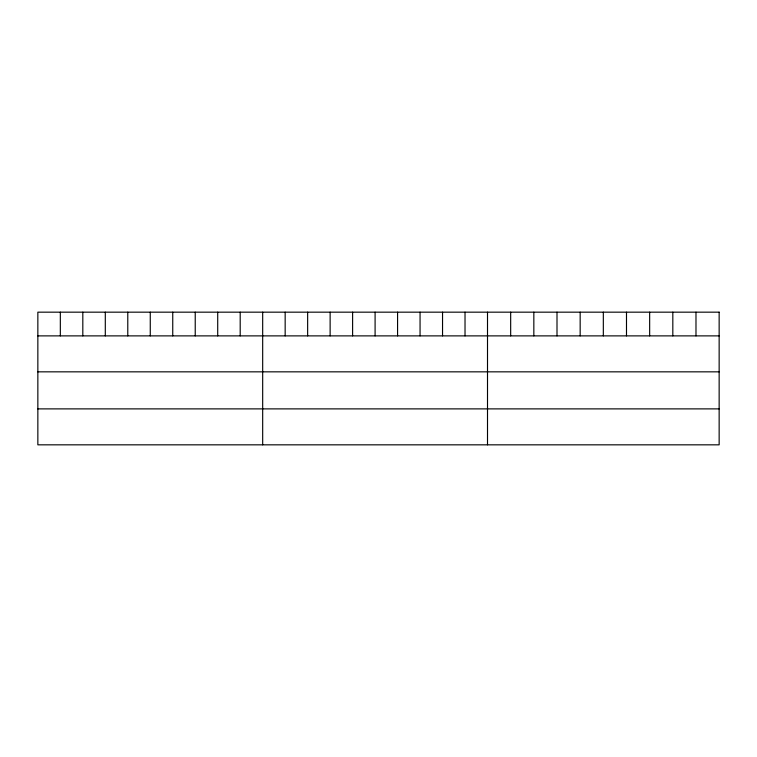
<?xml version="1.0" encoding="UTF-8"?>
<svg xmlns="http://www.w3.org/2000/svg" width="757" height="757" viewBox="0 0 757 757"><rect width="100%" height="100%" fill="white"/><g stroke="black" fill="none" stroke-linecap="round" stroke-linejoin="round"><path stroke-width="1.14" d="M37.85 335.881L719.15 335.881M37.85 371.838L719.15 371.838M37.85 408.884L719.15 408.884M695.986 312.168L695.986 335.881M672.822 312.168L672.822 335.881M649.657 312.168L649.657 335.881M626.493 312.168L626.493 335.881M603.329 312.168L603.329 335.881M580.165 312.168L580.165 335.881M557.001 312.168L557.001 335.881M533.836 312.168L533.836 335.881M510.672 312.168L510.672 335.881M487.508 312.168L487.508 444.832M465.025 312.168L465.025 335.881M442.542 312.168L442.542 335.881M420.059 312.168L420.059 335.881M397.576 312.168L397.576 335.881M375.094 312.168L375.094 335.881M352.611 312.168L352.611 335.881M330.128 312.168L330.128 335.881M307.645 312.168L307.645 335.881M285.162 312.168L285.162 335.881M262.679 312.168L262.679 444.832M240.196 312.168L240.196 335.881M217.713 312.168L217.713 335.881M195.23 312.168L195.23 335.881M172.747 312.168L172.747 335.881M150.265 312.168L150.265 335.881M127.782 312.168L127.782 335.881M105.299 312.168L105.299 335.881M82.816 312.168L82.816 335.881M60.333 312.168L60.333 335.881M719.15 312.168L37.85 312.168L37.85 444.832L719.15 444.832L719.15 312.168"/></g></svg>
